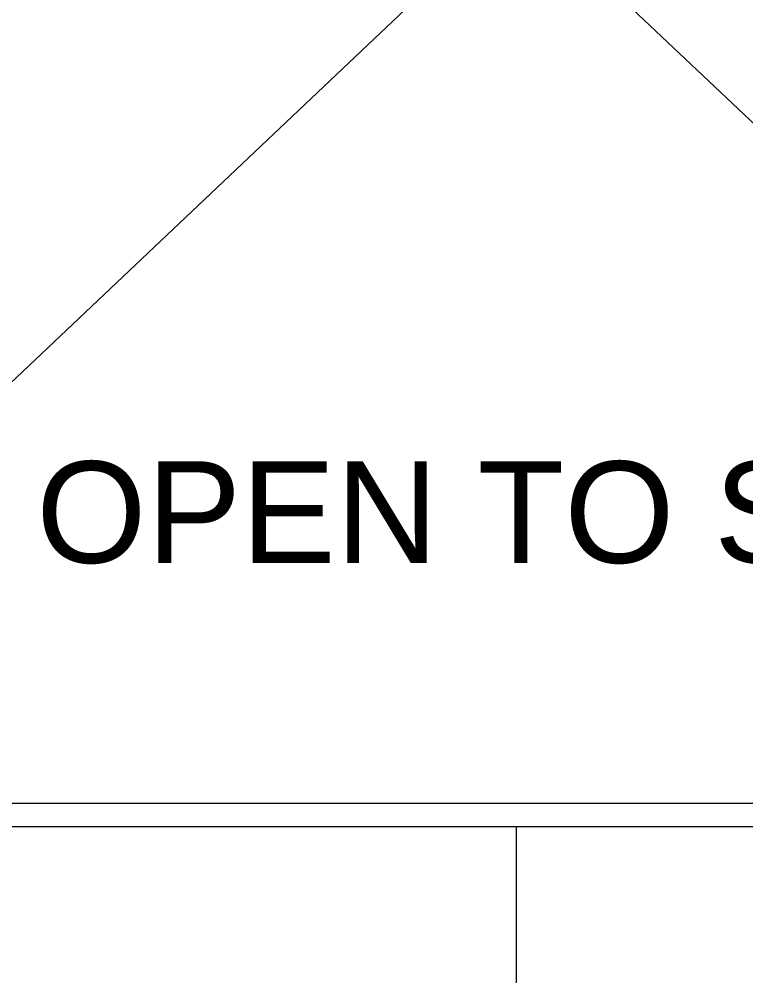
# Model space of a CAD drawing. Header units: inches. Extents: x 719368 to 6315912, y -2624014 to 446967.
# Drawn here: x 6102042 to 6105621, y -2142182 to -2137473 of the extents above; entities that cross this region are included whole.
import ezdxf
from ezdxf.lldxf.tags import DXFTag

# ---------------------------------------------------------------- set-up
doc = ezdxf.new("R2010")
doc.units = ezdxf.units.IN
doc.header["$LTSCALE"] = 20
doc.header["$MEASUREMENT"] = 0
doc.header["$PDMODE"] = 3
doc.layers.get('Defpoints').update_dxf_attribs({"lineweight": 25})
for name, color, linetype, lineweight in [('DIM', 7, 'Continuous', 13), ('hatch', 6, 'Continuous', 0), ('Text', 7, 'Continuous', 15)]:
    doc.layers.add(name, color=color, linetype=linetype, lineweight=lineweight)
doc.styles.add('L120', font='simplex.shx', dxfattribs={"height": 1})
doc.styles.add('Tabrej', font='romans.shx')
tags = doc.linetypes.add('DASHED', pattern=[0.75, 0.5, -0.25]).pattern_tags.tags
tags[6:7] = [DXFTag(74, 4), DXFTag(75, 0), DXFTag(340, '0'), DXFTag(46, 1.0), DXFTag(50, 0.0), DXFTag(44, 0.0), DXFTag(45, 0.0)]
tags[4:5] = [DXFTag(74, 4), DXFTag(75, 0), DXFTag(340, '0'), DXFTag(46, 1.0), DXFTag(50, 0.0), DXFTag(44, 0.0), DXFTag(45, 0.0)]
doc.dimstyles.new('DIM', dxfattribs={"dimtxt": 0.8, "dimasz": 0.4, "dimexe": 0.18, "dimexo": 0.0625, "dimgap": 0.1, "dimtad": 0, "dimdec": 3, "dimzin": 0, "dimdsep": 46, "dimtxsty": 'Tabrej', "dimcen": 0, "dimclrd": 251, "dimclre": 256, "dimclrt": 7, "dimadec": 0, "dimazin": 0, "dimtfac": 1, "dimtdec": 3, "dimtofl": 0, "dimtmove": 0, "dimatfit": 3, "dimfxl": 1, "dimtolj": 1, "dimtzin": 0, "dimlwd": -1, "dimlwe": -1, "dimarcsym": 0})

# ---------------------------------------------------------------- blocks, each defined once
blk = doc.blocks.new('*D725')
at = {"layer": 'Defpoints', "color": 0, "transparency": 16777216}
for p in [(6104468.9, -2141447.7), (6104468.9, -2144797.7), (6104489.9, -2144797.7)]:
    blk.add_point(p, dxfattribs=at)
at = {"layer": 'DIM', "transparency": 16777216}
for p, q in [((6104469, -2141447.7), (6104490.1, -2141447.7)), ((6104469, -2144797.7), (6104490.1, -2144797.7))]:
    blk.add_line(p, q, dxfattribs=at)
at = {"layer": 'DIM', "color": 251, "transparency": 16777216}
for p, q in [((6104489.9, -2141448.1), (6104489.9, -2143119.9)), ((6104489.9, -2144797.3), (6104489.9, -2143125.5))]:
    blk.add_line(p, q, dxfattribs=at)
for points in [[(6104489.8, -2141448.1), (6104489.9, -2141448.1), (6104489.9, -2141447.7)], [(6104489.8, -2144797.3), (6104489.9, -2144797.3), (6104489.9, -2144797.7)]]:
    blk.add_solid(points, dxfattribs=at)
at = {"layer": 'DIM', "color": 7, "transparency": 16777216, "insert": (6104489.9, -2143122.7), "char_height": 0.5, "attachment_point": 5, "rotation": 90, "style": 'Tabrej'}
blk.add_mtext('\\A1;3350.000\\P [10990\'-10"]', dxfattribs=at)

msp = doc.modelspace()

# ---------------------------------------------------------------- linework, layer by layer
at = {"layer": 'DIM'}
for p, q in [((6101286.5821, -2141332.691), (6107651.3129, -2141332.691)), ((6101238.9475, -2141447.691), (6107698.9475, -2141447.691))]:
    msp.add_line(p, q, dxfattribs=at)
at = {"layer": 'hatch', "linetype": 'DASHED', "ltscale": 0.05}
for p, q in [((6100570.2648, -2140618.1011), (6108437.6302, -2133170.7357)), ((6100570.2648, -2133170.7357), (6108437.6302, -2140618.1011))]:
    msp.add_line(p, q, dxfattribs=at)

# ---------------------------------------------------------------- texts
at = {"layer": 'Text', "lineweight": 30, "insert": (6102126.5095, -2139649.5103), "char_height": 500, "width": 9930.81553, "attachment_point": 1, "style": 'L120'}
msp.add_mtext('{\\fArial|b0|i0|c0|p34;OPEN TO SKY}', dxfattribs=at)

# ---------------------------------------------------------------- dimensions: what is measured, and where the dimension line sits
at = {"layer": 'DIM'}
dim = msp.add_linear_dim(base=(6104489.8746, -2144797.691), p1=(6104468.9475, -2141447.691), p2=(6104468.9475, -2144797.691), angle=90, text='<>\\P[]', dimstyle='DIM', override={"dimtxt": 0.5, "dimarcsym": 1}, dxfattribs=at)
dim.commit()
dim.dimension.update_dxf_attribs({"geometry": '*D725', "text_midpoint": (6104489.8746, -2143122.691)})

doc.saveas('drawing.dxf')
